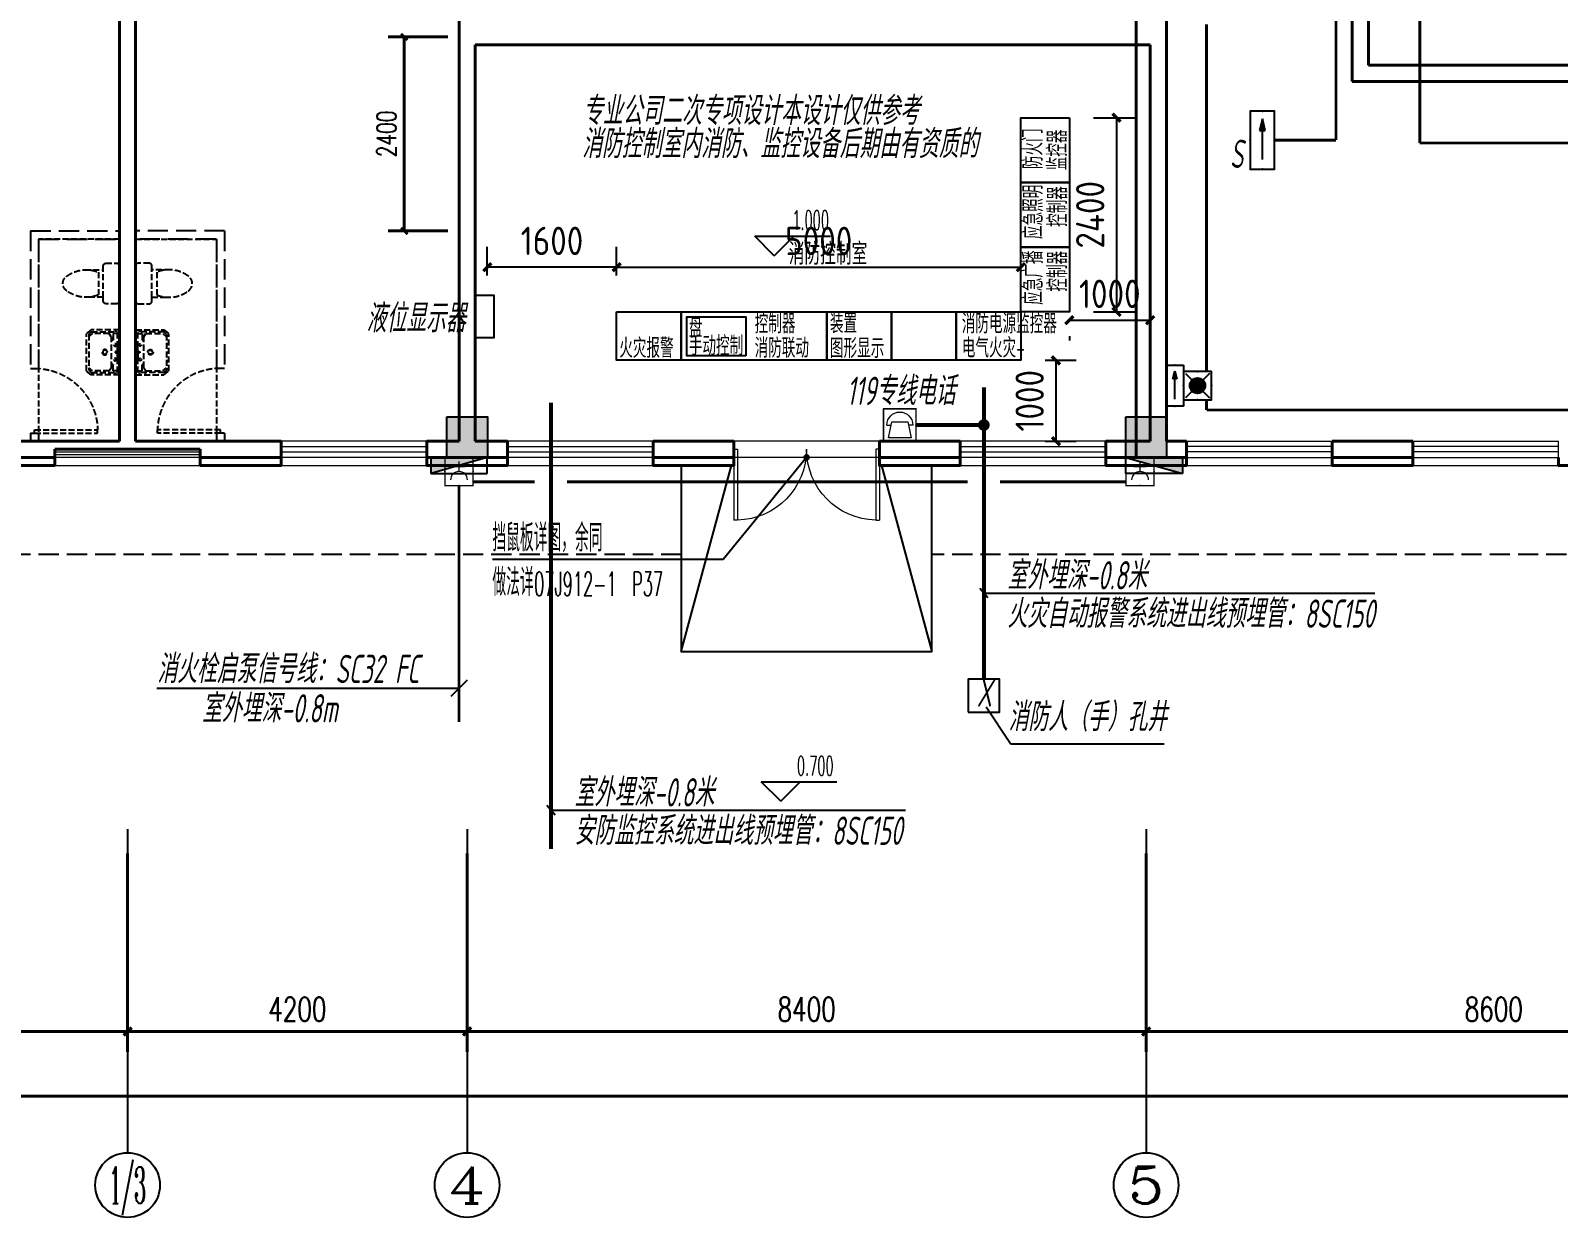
# Model space of a CAD drawing. Extents: x 491024 to 1725648, y 860327 to 1705161.
# Drawn here: x 771131 to 790031, y 1128056 to 1142734 of the extents above; entities that cross this region are included whole.
import ezdxf
from ezdxf.enums import TextEntityAlignment as Align

# ---------------------------------------------------------------- set-up
doc = ezdxf.new("R2010")
doc.units = 0
doc.header["$LTSCALE"] = 1000
doc.header["$MEASUREMENT"] = 0
for name, pattern in [('__DASH', [0.35, 0.25, -0.1]), ('CENTER2', [1.125, 0.75, -0.125, 0.125, -0.125]), ('DASH', [0.35, 0.25, -0.1])]:
    doc.linetypes.add(name, pattern=pattern)
doc.layers.get('Defpoints').update_dxf_attribs({"color": 8})
for name, color, linetype in [('!!DIM-动力', 7, 'Continuous'), ('!!电气', 1, 'Continuous'), ('!电气修改', 6, 'Continuous'), ('A-EQPM-MECH', 8, 'Continuous'), ('AXIS', 8, 'Continuous'), ('AXIS_TEXT', 8, 'Continuous'), ('C-AXIS(轴号)', 8, 'Continuous'), ('C-AXIS-T(字)', 8, 'Continuous'), ('DIM-照明', 3, 'Continuous'), ('DIM_ELEV', 8, 'Continuous'), ('DIM_LEAD', 8, 'Continuous'), ('EQUIP-照明', 3, 'Continuous'), ('EQUIP-箱柜', 3, 'Continuous'), ('EQUIP_消火栓', 7, 'Continuous'), ('PUB_TEXT', 8, 'Continuous'), ('S-COLU-HATCH', 8, 'Continuous'), ('S-COLU-LINE1', 8, 'Continuous'), ('WIRE-安防', 4, 'DASH'), ('WIRE-应急', 1, 'DASH'), ('WIRE-消防', 4, 'Continuous'), ('WIRE-消防电话', 4, 'CENTER2'), ('WIRE-照明', 2, 'Continuous'), ('卫生间', 8, 'Continuous')]:
    doc.layers.add(name, color=color, linetype=linetype)
for name, color, linetype, lineweight in [('EQUIP-消防', 3, 'Continuous', 18), ('WALL', 8, 'Continuous', 40), ('WINDOW', 8, 'Continuous', 15), ('ZC', 6, 'Continuous', 40), ('平面-看线', 8, 'Continuous', 15)]:
    doc.layers.add(name, color=color, linetype=linetype, lineweight=lineweight)
doc.layers.add('审核', color=1, linetype='Continuous', plot=False)
doc.styles.add('_TCH_AXIS', font='COMPLEX', dxfattribs={"bigfont": 'GBCBIG'})
doc.styles.add('_TCH_DIM', font='SIMPLEX.shx', dxfattribs={"width": 0.7, "bigfont": 'GBCBIG.shx'})
doc.styles.add('_TCH_DIM_T3', font='SIMPLEX', dxfattribs={"width": 0.705882, "bigfont": 'GBCBIG'})
doc.styles.add('_TEL_DIM', font='SIMPLEX', dxfattribs={"width": 0.8, "height": 3.5, "bigfont": 'HZTXT'})
doc.styles.add('COMPLEX', font='COMPLEX')
doc.styles.add('HZTXT', font='gbeitc.shx', dxfattribs={"width": 0.8, "height": 400, "bigfont": 'hztxt.shx'})
doc.styles.get("Standard").update_dxf_attribs({"font": 'gbenor.shx', "bigfont": 'gbcbig.shx'})
doc.styles.add('TSSD_Dimension', font='tssdeng.shx', dxfattribs={"width": 0.7, "bigfont": 'Hztxt.shx'})
doc.dimstyles.new('_TCH_ARCH&&100', dxfattribs={"dimtxt": 297.5, "dimasz": 100, "dimexe": 250, "dimexo": 300, "dimgap": 126.25, "dimtad": 1, "dimdec": 0, "dimzin": 0, "dimdsep": 46, "dimtxsty": '_TCH_DIM_T3', "dimblk": 'ARCHTICK', "dimcen": 0.09, "dimclrt": 7, "dimazin": 2, "dimtfac": 1, "dimtdec": 0, "dimtix": 1, "dimtmove": 2, "dimatfit": 3, "dimfxl": 1, "dimtolj": 1, "dimtzin": 0, "dimarcsym": 0})
doc.dimstyles.new('_TCH_ARCH&&80', dxfattribs={"dimtxt": 238, "dimasz": 80, "dimexe": 200, "dimexo": 240, "dimgap": 101, "dimtad": 1, "dimdec": 0, "dimzin": 0, "dimdsep": 46, "dimtxsty": '_TCH_DIM_T3', "dimblk": 'ARCHTICK', "dimcen": 0.09, "dimclrt": 4, "dimazin": 2, "dimtfac": 1, "dimtdec": 0, "dimtix": 1, "dimtmove": 2, "dimatfit": 3, "dimfxl": 1, "dimtolj": 1, "dimtzin": 0, "dimarcsym": 0})
doc.dimstyles.get("Standard").update_dxf_attribs({"dimscale": 100, "dimtxt": 3.5, "dimasz": 1, "dimexe": 2.5, "dimexo": 3, "dimgap": 1.5, "dimtad": 1, "dimdec": 0, "dimzin": 0, "dimdsep": 46, "dimtxsty": 'Standard', "dimblk": 'ARCHTICK', "dimcen": 0.09, "dimadec": 0, "dimazin": 0, "dimtfac": 1, "dimtdec": 0, "dimtix": 1, "dimtmove": 2, "dimatfit": 3, "dimfxl": 1, "dimtolj": 1, "dimtzin": 0, "dimarcsym": 0})

# ---------------------------------------------------------------- blocks, each defined once
blk = doc.blocks.new('1241241')
at = {"layer": '审核', "color": 251, "linetype": '__DASH'}
for p, q in [((1100, 2600), (0, 2600)), ((0, 2500), (0, 2600)), ((1000, 2500), (0, 2500)), ((1000, 2500), (1000, 900)), ((1100, 2600), (1100, 900)), ((1100, 900), (1000, 900)), ((1000, 100), (1000, 100)), ((1100, 100), (1000, 100)), ((1100, 100), (1000, 100)), ((1000, 100), (1000, 0)), ((1100, 100), (1000, 100)), ((1100, 0), (1000, 0)), ((1100, 100), (1100, 100)), ((1100, 100), (1100, 0))]:
    blk.add_line(p, q, dxfattribs=at)
at = {"layer": '审核', "color": 251, "linetype": '__DASH', "ltscale": 0.3}
for p, q in [((0, 2170), (0, 1730)), ((170, 2200), (30, 2200)), ((200, 2119), (200, 2170)), ((200, 1780), (200, 2119)), ((430, 2119), (200, 2119)), ((260, 2089), (260, 1810)), ((200, 1730), (200, 1780)), ((200, 1780), (430, 1780)), ((30, 1700), (170, 1700)), ((0, 1379), (350, 1379)), ((0, 819), (0, 1379)), ((349, 1351), (26, 1351)), ((26, 848), (26, 1351)), ((26, 1331), (79, 1331)), ((51, 1379), (51, 1352)), ((79, 1331), (79, 1253)), ((101, 1291), (127, 1331)), ((123, 1380), (123, 1352)), ((127, 1331), (335, 1331)), ((335, 1331), (381, 1290)), ((381, 1321), (349, 1351)), ((350, 1379), (410, 1329)), ((410, 869), (410, 1329)), ((26, 1010), (26, 1190)), ((84, 1248), (100, 1248)), ((100, 909), (100, 1289)), ((381, 1321), (381, 878)), ((26, 1100), (26, 1010)), ((79, 868), (79, 945)), ((84, 950), (100, 950)), ((0, 819), (350, 819)), ((26, 868), (79, 868)), ((349, 848), (26, 848)), ((51, 822), (51, 848)), ((100, 909), (127, 868)), ((123, 820), (123, 848)), ((127, 868), (335, 868)), ((335, 868), (381, 909)), ((381, 878), (349, 848)), ((350, 819), (410, 869)), ((1100, 900), (1000, 900)), ((270, 100), (270, 140)), ((1050, 140), (270, 140)), ((1050, 100), (270, 100)), ((1100, 100), (1000, 100)), ((1050, 100), (1050, 140))]:
    blk.add_line(p, q, dxfattribs=at)
blk.add_lwpolyline([(1000, 0), (0, 0), (0, 2500), (1000, 2500)], close=True, dxfattribs=at)
for centre, radius in [((54, 1190), 15), ((44, 1100), 8), ((56, 1010), 15), ((182, 1100), 33.1), ((182, 1100), 24.9)]:
    blk.add_circle(centre, radius, dxfattribs=at)
for centre, radius, start, end in [((30, 2170), 30, 90, 180), ((170, 2170), 30, 0, 90), ((413, 1722), 398, 53.3619, 112.5495), ((590, 1950), 110, 303.4509, 56.5491), ((30, 1730), 30, 180, 270), ((170, 1730), 30, 270, 0), ((413, 2177), 398, 247.4505, 306.6381), ((84, 1253), 5, 180, 270), ((105, 1289), 5, 147.2444, 180), ((84, 945), 5, 90, 180), ((1050, 120), 780, 90, 178.5307)]:
    blk.add_arc(centre, radius, start, end, dxfattribs=at)
blk = doc.blocks.new('rewerwer')
at = {"layer": 'S-COLU-HATCH'}
h = blk.add_hatch(color=256, dxfattribs=at)
h.dxf.hatch_style = 1
h.paths.add_polyline_path([(1309938, 1137956), (1310438, 1137956), (1310438, 1137456), (1309938, 1137456)])
h = blk.add_hatch(color=256, dxfattribs=at)
h.dxf.hatch_style = 1
h.paths.add_polyline_path([(1318338, 1137956), (1318838, 1137956), (1318838, 1137456), (1318338, 1137456)])
at = {"layer": 'S-COLU-LINE1'}
for points in [[(1309938, 1137956), (1310438, 1137956), (1310438, 1137456), (1309938, 1137456)], [(1318338, 1137956), (1318838, 1137956), (1318838, 1137456), (1318338, 1137456)]]:
    blk.add_lwpolyline(points, close=True, dxfattribs=at)
blk = doc.blocks.new('_ArchTick')
at = {"color": 0, "linetype": 'ByBlock', "const_width": 0.4}
blk.add_lwpolyline([(-0.5, -0.5), (0.5, 0.5)], dxfattribs=at)
blk = doc.blocks.new('*D127')
at = {"layer": 'AXIS', "color": 0, "lineweight": -2, "transparency": 16777216}
for p, q in [((1309948, 1142656), (1309211, 1142656)), ((1309411, 1140256), (1309411, 1142656)), ((1309948, 1140256), (1309211, 1140256))]:
    blk.add_line(p, q, dxfattribs=at)
at = {"layer": 'Defpoints', "color": 0, "transparency": 16777216}
for p in [(1309411, 1142656), (1310188, 1142656), (1310188, 1140256)]:
    blk.add_point(p, dxfattribs=at)
at = {"layer": 'AXIS', "color": 0, "lineweight": -2, "transparency": 16777216, "xscale": 80, "yscale": 80, "zscale": 80}
for p, rotation in [((1309411, 1142656), 90), ((1309411, 1140256), 270)]:
    blk.add_blockref('_ArchTick', p, dxfattribs=dict(at, rotation=rotation))
at = {"layer": 'AXIS', "color": 4, "transparency": 16777216, "insert": (1309191, 1141456), "char_height": 238, "attachment_point": 5, "rotation": 90, "style": '_TCH_DIM_T3'}
blk.add_mtext('\\A1;2400', dxfattribs=at)
blk = doc.blocks.new('*D46')
at = {"layer": 'AXIS', "color": 0, "lineweight": -2, "transparency": 16777216}
for p, q in [((1293188, 1132556), (1293188, 1129306)), ((1365188, 1132556), (1365188, 1129306)), ((1293188, 1129556), (1365188, 1129556))]:
    blk.add_line(p, q, dxfattribs=at)
at = {"layer": 'Defpoints', "color": 0, "transparency": 16777216}
for p in [(1293188, 1132856), (1365188, 1132856), (1365188, 1129556)]:
    blk.add_point(p, dxfattribs=at)
at = {"layer": 'AXIS', "color": 0, "lineweight": -2, "transparency": 16777216, "xscale": 100, "yscale": 100, "zscale": 100, "rotation": 180}
blk.add_blockref('_ArchTick', (1293188, 1129556), dxfattribs=at)
at = {"layer": 'AXIS', "color": 0, "lineweight": -2, "transparency": 16777216, "xscale": 100, "yscale": 100, "zscale": 100}
blk.add_blockref('_ArchTick', (1365188, 1129556), dxfattribs=at)
at = {"layer": 'AXIS', "color": 7, "transparency": 16777216, "insert": (1329188, 1129831), "char_height": 297.5, "attachment_point": 5, "style": '_TCH_DIM_T3'}
blk.add_mtext('\\A1;72000', dxfattribs=at)
blk = doc.blocks.new('*D41')
at = {"layer": 'AXIS', "color": 0, "lineweight": -2, "transparency": 16777216}
for p, q in [((1301788, 1132556), (1301788, 1130106)), ((1305988, 1132556), (1305988, 1130106)), ((1301788, 1130356), (1305988, 1130356))]:
    blk.add_line(p, q, dxfattribs=at)
at = {"layer": 'Defpoints', "color": 0, "transparency": 16777216}
for p in [(1301788, 1132856), (1305988, 1132856), (1305988, 1130356)]:
    blk.add_point(p, dxfattribs=at)
at = {"layer": 'AXIS', "color": 0, "lineweight": -2, "transparency": 16777216, "xscale": 100, "yscale": 100, "zscale": 100, "rotation": 180}
blk.add_blockref('_ArchTick', (1301788, 1130356), dxfattribs=at)
at = {"layer": 'AXIS', "color": 0, "lineweight": -2, "transparency": 16777216, "xscale": 100, "yscale": 100, "zscale": 100}
blk.add_blockref('_ArchTick', (1305988, 1130356), dxfattribs=at)
at = {"layer": 'AXIS', "color": 7, "transparency": 16777216, "insert": (1303888, 1130631), "char_height": 297.5, "attachment_point": 5, "style": '_TCH_DIM_T3'}
blk.add_mtext('\\A1;4200', dxfattribs=at)
blk = doc.blocks.new('*D40')
at = {"layer": 'AXIS', "color": 0, "lineweight": -2, "transparency": 16777216}
for p, q in [((1305988, 1132556), (1305988, 1130106)), ((1310188, 1132556), (1310188, 1130106)), ((1305988, 1130356), (1310188, 1130356))]:
    blk.add_line(p, q, dxfattribs=at)
at = {"layer": 'Defpoints', "color": 0, "transparency": 16777216}
for p in [(1305988, 1132856), (1310188, 1132856), (1310188, 1130356)]:
    blk.add_point(p, dxfattribs=at)
at = {"layer": 'AXIS', "color": 0, "lineweight": -2, "transparency": 16777216, "xscale": 100, "yscale": 100, "zscale": 100, "rotation": 180}
blk.add_blockref('_ArchTick', (1305988, 1130356), dxfattribs=at)
at = {"layer": 'AXIS', "color": 0, "lineweight": -2, "transparency": 16777216, "xscale": 100, "yscale": 100, "zscale": 100}
blk.add_blockref('_ArchTick', (1310188, 1130356), dxfattribs=at)
at = {"layer": 'AXIS', "color": 7, "transparency": 16777216, "insert": (1308088, 1130631), "char_height": 297.5, "attachment_point": 5, "style": '_TCH_DIM_T3'}
blk.add_mtext('\\A1;4200', dxfattribs=at)
blk = doc.blocks.new('*D39')
at = {"layer": 'AXIS', "color": 0, "lineweight": -2, "transparency": 16777216}
for p, q in [((1310188, 1132556), (1310188, 1130106)), ((1318588, 1132556), (1318588, 1130106)), ((1310188, 1130356), (1318588, 1130356))]:
    blk.add_line(p, q, dxfattribs=at)
at = {"layer": 'Defpoints', "color": 0, "transparency": 16777216}
for p in [(1310188, 1132856), (1318588, 1132856), (1318588, 1130356)]:
    blk.add_point(p, dxfattribs=at)
at = {"layer": 'AXIS', "color": 0, "lineweight": -2, "transparency": 16777216, "xscale": 100, "yscale": 100, "zscale": 100, "rotation": 180}
blk.add_blockref('_ArchTick', (1310188, 1130356), dxfattribs=at)
at = {"layer": 'AXIS', "color": 0, "lineweight": -2, "transparency": 16777216, "xscale": 100, "yscale": 100, "zscale": 100}
blk.add_blockref('_ArchTick', (1318588, 1130356), dxfattribs=at)
at = {"layer": 'AXIS', "color": 7, "transparency": 16777216, "insert": (1314388, 1130631), "char_height": 297.5, "attachment_point": 5, "style": '_TCH_DIM_T3'}
blk.add_mtext('\\A1;8400', dxfattribs=at)
blk = doc.blocks.new('*D38')
at = {"layer": 'AXIS', "color": 0, "lineweight": -2, "transparency": 16777216}
for p, q in [((1318588, 1132556), (1318588, 1130106)), ((1327188, 1132556), (1327188, 1130106)), ((1318588, 1130356), (1327188, 1130356))]:
    blk.add_line(p, q, dxfattribs=at)
at = {"layer": 'Defpoints', "color": 0, "transparency": 16777216}
for p in [(1318588, 1132856), (1327188, 1132856), (1327188, 1130356)]:
    blk.add_point(p, dxfattribs=at)
at = {"layer": 'AXIS', "color": 0, "lineweight": -2, "transparency": 16777216, "xscale": 100, "yscale": 100, "zscale": 100, "rotation": 180}
blk.add_blockref('_ArchTick', (1318588, 1130356), dxfattribs=at)
at = {"layer": 'AXIS', "color": 0, "lineweight": -2, "transparency": 16777216, "xscale": 100, "yscale": 100, "zscale": 100}
blk.add_blockref('_ArchTick', (1327188, 1130356), dxfattribs=at)
at = {"layer": 'AXIS', "color": 7, "transparency": 16777216, "insert": (1322888, 1130631), "char_height": 297.5, "attachment_point": 5, "style": '_TCH_DIM_T3'}
blk.add_mtext('\\A1;8600', dxfattribs=at)
blk = doc.blocks.new('$WINLIB2D$00000001')
at = {"color": 0}
for points in [[(-0.5, 0.5), (-0.5, -0.5)], [(-0.5, 0.5), (0.5, 0.5)], [(0.5, -0.5), (0.5, 0.5)], [(0.5, 0.167), (-0.5, 0.167)], [(0.5, -0.167), (-0.5, -0.167)], [(-0.5, -0.5), (0.5, -0.5)]]:
    blk.add_lwpolyline(points, dxfattribs=at)
blk = doc.blocks.new('$DorLib2D$00000002')
for p, q in [((-0.5, 0), (-0.5, 0.4875)), ((-0.475, 0.4875), (-0.5, 0.4875)), ((-0.475, 0), (-0.475, 0.4875)), ((0.475, 0), (0.475, 0.4875)), ((0.475, 0.4875), (0.5, 0.4875)), ((0.5, 0), (0.5, 0.4875)), ((-0.5, 0), (-0.475, 0)), ((0.5, 0), (0.475, 0))]:
    blk.add_line(p, q)
at = {"lineweight": 13}
for centre, start, end in [((-0.4875, 0), 0, 88.53072), ((0.4875, 0), 91.46928, 180)]:
    blk.add_arc(centre, 0.4875, start, end, dxfattribs=at)
blk = doc.blocks.new('_AXISO')
blk.add_circle((0, 0), 0.5)
at = {"layer": 'AXIS_TEXT', "style": 'COMPLEX', "width": 1.041667}
blk.add_attdef('A', text='', height=0.56, dxfattribs=at).set_placement((-0.25, -0.28), (0.25, -0.28), align=Align.FIT)
blk = doc.blocks.new('$equip$00002540')
blk.add_hatch(color=256).paths.add_polyline_path([(0.24, 0.372), (0.24, 0.228), (0.528, 0.3)])
for p, q in [((-0.72, 0.6), (-0.72, 0)), ((0.72, 0.6), (-0.72, 0.6)), ((0.72, 0), (0.72, 0.6)), ((-0.72, 0), (0.72, 0)), ((0.24, 0.372), (0.24, 0.228)), ((0.528, 0.3), (0.24, 0.372)), ((0.24, 0.228), (0.528, 0.3))]:
    blk.add_line(p, q)
at = {"color": 7}
blk.add_line((-0.48, 0.3), (0.48, 0.3), dxfattribs=at)
at = {"const_width": 0.04}
blk.add_lwpolyline([(-0.72, 0.6), (-0.72, 0), (0.72, 0), (0.72, 0.6), (-0.72, 0.6), (-0.72, 0)], dxfattribs=at)
for p in [(0, 0.6), (-0.72, 0.3), (0, 0), (0.72, 0.3)]:
    blk.add_point(p)
at = {"color": 7, "style": '_TEL_DIM', "flags": 1}
blk.add_attdef('A', text='', height=0.00002, dxfattribs=at).set_placement((0, 0), align=Align.MIDDLE_CENTER)
blk = doc.blocks.new('$equip$00002604')
blk.add_hatch(color=256).paths.add_polyline_path([(0.275, 0.5, 1), (-0.274, 0.5, 1)])
for p, q in [((-0.429, 0.929), (-0.194, 0.694)), ((0.194, 0.694), (0.429, 0.929)), ((-0.429, 0.071), (-0.194, 0.306)), ((0.194, 0.306), (0.429, 0.071))]:
    blk.add_line(p, q)
at = {"const_width": 0.04}
blk.add_lwpolyline([(-0.5, 1), (-0.5, 0), (0.5, 0), (0.5, 1), (-0.5, 1), (-0.5, 0)], dxfattribs=at)
blk.add_lwpolyline([(-0.5, 1), (-0.5, 0), (0.5, 0), (0.5, 1)], close=True)
blk.add_circle((0, 0.5), 0.275)
for p in [(0, 1), (-0.5, 0.5), (0, 0), (0.5, 0.5)]:
    blk.add_point(p)
at = {"color": 7, "style": '_TEL_DIM', "flags": 1}
blk.add_attdef('A', text='', height=0.000025, dxfattribs=at).set_placement((0, 0), align=Align.MIDDLE_CENTER)
blk = doc.blocks.new('$equip$00002658')
for p, q in [((0.5, 1), (-0.5, 1)), ((-0.5, 1), (-0.5, 0)), ((0.5, 0), (0.5, 1)), ((-0.4, 0.5), (-0.27, 0.5)), ((-0.25, 0.6), (-0.35, 0.1)), ((0.25, 0.6), (-0.25, 0.6)), ((0.35, 0.1), (0.25, 0.6)), ((0.4, 0.5), (0.27, 0.5)), ((-0.5, 0), (0.5, 0)), ((-0.35, 0.1), (0.35, 0.1))]:
    blk.add_line(p, q)
at = {"const_width": 0.05}
blk.add_lwpolyline([(-0.5, 1), (0.5, 1), (0.5, 0), (-0.5, 0), (-0.5, 1), (0.5, 1)], dxfattribs=at)
blk.add_arc((0, 0.5), 0.4, 0, 180)
for p in [(0, 1), (-0.5, 0.5), (0.5, 0.5), (0, 0)]:
    blk.add_point(p)
at = {"color": 7, "flags": 1}
for tag, height, p in [('B', 0.4, (0.762, 0.292)), ('A', 0.00002, (0, 0))]:
    blk.add_attdef(tag, text='', height=height, dxfattribs=at).set_placement(p, align=Align.MIDDLE_CENTER)
blk = doc.blocks.new('*D260')
at = {"layer": '!!电气', "color": 0, "lineweight": -2, "transparency": 16777216}
for p, q in [((783981, 1139153), (784981, 1139153)), ((783981, 1138956), (783981, 1138903)), ((784981, 1138956), (784981, 1138903))]:
    blk.add_line(p, q, dxfattribs=at)
at = {"layer": 'Defpoints', "color": 0, "transparency": 16777216}
for p in [(783981, 1139256), (784981, 1139256), (784981, 1139153)]:
    blk.add_point(p, dxfattribs=at)
at = {"layer": '!!电气', "color": 0, "lineweight": -2, "transparency": 16777216, "xscale": 100, "yscale": 100, "zscale": 100, "rotation": 180}
blk.add_blockref('_ArchTick', (783981, 1139153), dxfattribs=at)
at = {"layer": '!!电气', "color": 0, "lineweight": -2, "transparency": 16777216, "xscale": 100, "yscale": 100, "zscale": 100}
blk.add_blockref('_ArchTick', (784981, 1139153), dxfattribs=at)
at = {"layer": '!!电气', "color": 0, "transparency": 16777216, "insert": (784481, 1139478), "char_height": 350, "attachment_point": 5}
blk.add_mtext('\\A1;1000', dxfattribs=at)
blk = doc.blocks.new('*D261')
at = {"layer": '!!电气', "color": 0, "lineweight": -2, "transparency": 16777216}
for p, q in [((783681, 1138656), (784065, 1138656)), ((783815, 1138656), (783815, 1137656)), ((783681, 1137656), (784065, 1137656))]:
    blk.add_line(p, q, dxfattribs=at)
at = {"layer": 'Defpoints', "color": 0, "transparency": 16777216}
for p in [(783381, 1138656), (783381, 1137656), (783815, 1137656)]:
    blk.add_point(p, dxfattribs=at)
at = {"layer": '!!电气', "color": 0, "lineweight": -2, "transparency": 16777216, "xscale": 100, "yscale": 100, "zscale": 100}
for p, rotation in [((783815, 1138656), 90), ((783815, 1137656), 270)]:
    blk.add_blockref('_ArchTick', p, dxfattribs=dict(at, rotation=rotation))
at = {"layer": '!!电气', "color": 0, "transparency": 16777216, "insert": (783490, 1138156), "char_height": 350, "attachment_point": 5, "rotation": 90}
blk.add_mtext('\\A1;1000', dxfattribs=at)
blk = doc.blocks.new('*D262')
at = {"layer": '!!电气', "color": 0, "lineweight": -2, "transparency": 16777216}
for p, q in [((784281, 1141656), (784814, 1141656)), ((784564, 1141656), (784564, 1139256)), ((784281, 1139256), (784814, 1139256))]:
    blk.add_line(p, q, dxfattribs=at)
at = {"layer": 'Defpoints', "color": 0, "transparency": 16777216}
for p in [(783981, 1141656), (783981, 1139256), (784564, 1139256)]:
    blk.add_point(p, dxfattribs=at)
at = {"layer": '!!电气', "color": 0, "lineweight": -2, "transparency": 16777216, "xscale": 100, "yscale": 100, "zscale": 100}
for p, rotation in [((784564, 1141656), 90), ((784564, 1139256), 270)]:
    blk.add_blockref('_ArchTick', p, dxfattribs=dict(at, rotation=rotation))
at = {"layer": '!!电气', "color": 0, "transparency": 16777216, "insert": (784239, 1140456), "char_height": 350, "attachment_point": 5, "rotation": 90}
blk.add_mtext('\\A1;2400', dxfattribs=at)
blk = doc.blocks.new('*D263')
at = {"layer": '!!电气', "color": 0, "lineweight": -2, "transparency": 16777216}
for p, q in [((776781, 1139704), (776781, 1140058)), ((778381, 1139704), (778381, 1140058)), ((778381, 1139808), (776781, 1139808))]:
    blk.add_line(p, q, dxfattribs=at)
at = {"layer": 'Defpoints', "color": 0, "transparency": 16777216}
for p in [(776781, 1139808), (776781, 1139404), (778381, 1139404)]:
    blk.add_point(p, dxfattribs=at)
at = {"layer": '!!电气', "color": 0, "lineweight": -2, "transparency": 16777216, "xscale": 100, "yscale": 100, "zscale": 100, "rotation": 180}
blk.add_blockref('_ArchTick', (776781, 1139808), dxfattribs=at)
at = {"layer": '!!电气', "color": 0, "lineweight": -2, "transparency": 16777216, "xscale": 100, "yscale": 100, "zscale": 100}
blk.add_blockref('_ArchTick', (778381, 1139808), dxfattribs=at)
at = {"layer": '!!电气', "color": 0, "transparency": 16777216, "insert": (777581, 1140133), "char_height": 350, "attachment_point": 5}
blk.add_mtext('\\A1;1600', dxfattribs=at)
blk = doc.blocks.new('*D264')
at = {"layer": '!!电气', "color": 0, "lineweight": -2, "transparency": 16777216}
for p, q in [((778381, 1139704), (778381, 1140058)), ((783381, 1139704), (783381, 1140058)), ((778381, 1139808), (783381, 1139808))]:
    blk.add_line(p, q, dxfattribs=at)
at = {"layer": 'Defpoints', "color": 0, "transparency": 16777216}
for p in [(783381, 1139808), (778381, 1139404), (783381, 1139404)]:
    blk.add_point(p, dxfattribs=at)
at = {"layer": '!!电气', "color": 0, "lineweight": -2, "transparency": 16777216, "xscale": 100, "yscale": 100, "zscale": 100, "rotation": 180}
blk.add_blockref('_ArchTick', (778381, 1139808), dxfattribs=at)
at = {"layer": '!!电气', "color": 0, "lineweight": -2, "transparency": 16777216, "xscale": 100, "yscale": 100, "zscale": 100}
blk.add_blockref('_ArchTick', (783381, 1139808), dxfattribs=at)
at = {"layer": '!!电气', "color": 0, "transparency": 16777216, "insert": (780881, 1140133), "char_height": 350, "attachment_point": 5}
blk.add_mtext('\\A1;5000', dxfattribs=at)
blk = doc.blocks.new('$TwtSys$00000434')
at = {"color": 252}
for p, q in [((-0.5, 0.5), (-0.5, -0.5)), ((-0.5, -0.5), (0.5, 0.5)), ((0.5, 0.5), (-0.5, 0.5)), ((0.5, -0.5), (0.5, 0.5)), ((-0.5, -0.5), (0.5, -0.5))]:
    blk.add_line(p, q, dxfattribs=at)
blk.add_solid([(0.5, -0.5), (0.5, 0.5), (-0.5, -0.5)], dxfattribs=at)
blk = doc.blocks.new('A$C29E027FA')
at = {"layer": 'EQUIP_消火栓', "xscale": -700, "yscale": -200, "zscale": 700}
blk.add_blockref('$TwtSys$00000434', (350, 100), dxfattribs=at)
at = {"layer": 'EQUIP_消火栓', "xscale": -700, "yscale": 200, "zscale": 700, "rotation": 180}
blk.add_blockref('$TwtSys$00000434', (8950, 100), dxfattribs=at)
blk = doc.blocks.new('$equip$00002656')
for p, q in [((-0.5, 1), (-0.5, 0)), ((0.5, 1), (-0.5, 1)), ((0.5, 0), (0.5, 1)), ((-0.5, 0), (0.5, 0)), ((-0.219, 0.331), (0.222, 0.331)), ((0, 0.5), (0, 0.15))]:
    blk.add_line(p, q)
at = {"const_width": 0.04}
blk.add_lwpolyline([(-0.5, 1), (0.5, 1), (0.5, 0), (-0.5, 0), (-0.5, 1), (0.5, 1)], dxfattribs=at)
blk.add_arc((0, 0.8), 0.3, 180, 0)
for p in [(0, 1), (-0.5, 0.5), (0, 0), (0.5, 0.5)]:
    blk.add_point(p)
at = {"color": 7, "flags": 1}
for tag, height, p in [('A', 0.00002, (0, 0)), ('B', 0.4, (0.762, 0.292))]:
    blk.add_attdef(tag, text='', height=height, dxfattribs=at).set_placement(p, align=Align.MIDDLE_CENTER)
blk = doc.blocks.new('SDFSDFGSDFGSDFHG')
at = {"layer": 'A-EQPM-MECH', "color": 8}
for points in [[(1315287.3, 1137456.1), (1315287.7, 1137454.6)], [(1312837.3, 1137356.1), (1312837.3, 1135056.1), (1315937.3, 1135056.1), (1315937.3, 1137356.1)], [(1312837.3, 1135056.1), (1313460.2, 1137356.1)], [(1315314.4, 1137356.1), (1315937.3, 1135056.1)]]:
    blk.add_lwpolyline(points, dxfattribs=at)
at = {"layer": 'C-AXIS(轴号)', "color": 8}
for p, q in [((1305987.7, 1132856.1), (1305987.7, 1128856.1)), ((1310187.7, 1132856.1), (1310187.7, 1128856.1)), ((1318587.7, 1132856.1), (1318587.7, 1128856.1))]:
    blk.add_line(p, q, dxfattribs=at)
at = {"layer": 'DIM_ELEV', "color": 8}
for p, q in [((1313987.4, 1139949.8), (1313747.4, 1140189.8)), ((1313747.4, 1140189.8), (1314682.7, 1140189.8)), ((1313987.4, 1139949.8), (1314227.4, 1140189.8)), ((1314066.9, 1133203.3), (1313826.9, 1133443.3)), ((1313826.9, 1133443.3), (1314762.2, 1133443.3)), ((1314066.9, 1133203.3), (1314306.9, 1133443.3))]:
    blk.add_line(p, q, dxfattribs=at)
at = {"layer": 'DIM_LEAD', "color": 8}
for p, q in [((1314387.3, 1137456.1), (1313356.4, 1136191.8)), ((1313356.4, 1136191.8), (1310500.9, 1136191.8))]:
    blk.add_line(p, q, dxfattribs=at)
at = {"layer": 'DIM_LEAD', "color": 8, "const_width": 40}
blk.add_lwpolyline([(1314399.9, 1137471.6, 1), (1314374.6, 1137440.6, 1)], format="xyb", close=True, dxfattribs=at)
at = {"layer": 'WALL', "color": 8}
for p, q in [((1305887.7, 1137656.1), (1305887.7, 1153256.1)), ((1306087.7, 1137656.1), (1306087.7, 1153256.1)), ((1310087.7, 1142656.1), (1310087.7, 1153256.1)), ((1318837.7, 1142656.1), (1318837.7, 1143806.1)), ((1321137.7, 1143806.1), (1321137.7, 1142106.1)), ((1321337.7, 1143806.1), (1321337.7, 1142306.1)), ((1310087.7, 1137656.1), (1310087.7, 1142656.1)), ((1310287.7, 1137656.1), (1310287.7, 1142556.1)), ((1310287.7, 1142556.1), (1313987.7, 1142556.1)), ((1313987.7, 1142556.1), (1318637.7, 1142556.1)), ((1318637.7, 1137656.1), (1318637.7, 1142556.1)), ((1318837.7, 1137656.1), (1318837.7, 1142656.1)), ((1321337.7, 1142306.1), (1324637.7, 1142306.1)), ((1321137.7, 1142106.1), (1324837.7, 1142106.1)), ((1305087.7, 1137656.1), (1304087.7, 1137656.1)), ((1305087.7, 1137656.1), (1305887.7, 1137656.1)), ((1306087.7, 1137656.1), (1306887.7, 1137656.1)), ((1307887.7, 1137656.1), (1306887.7, 1137656.1)), ((1307887.7, 1137456.1), (1307887.7, 1137656.1)), ((1310087.7, 1137656.1), (1309687.7, 1137656.1)), ((1309687.7, 1137656.1), (1309687.7, 1137456.1)), ((1310687.7, 1137656.1), (1310287.7, 1137656.1)), ((1310687.7, 1137456.1), (1310687.7, 1137656.1)), ((1313487.3, 1137656.1), (1312487.7, 1137656.1)), ((1312487.7, 1137656.1), (1312487.7, 1137456.1)), ((1313487.3, 1137456.1), (1313487.3, 1137656.1)), ((1316287.7, 1137656.1), (1315287.3, 1137656.1)), ((1315287.3, 1137656.1), (1315287.3, 1137456.1)), ((1316287.7, 1137456.1), (1316287.7, 1137656.1)), ((1318637.7, 1137656.1), (1318087.7, 1137656.1)), ((1318087.7, 1137656.1), (1318087.7, 1137456.1)), ((1319087.7, 1137656.1), (1318837.7, 1137656.1)), ((1319087.7, 1137456.1), (1319087.7, 1137656.1)), ((1321887.7, 1137656.1), (1320887.7, 1137656.1)), ((1320887.7, 1137656.1), (1320887.7, 1137456.1)), ((1321887.7, 1137456.1), (1321887.7, 1137656.1)), ((1304087.7, 1137456.1), (1305087.7, 1137456.1)), ((1305087.7, 1137456.1), (1305087.7, 1137556.1)), ((1305087.7, 1137556.1), (1305987.7, 1137556.1)), ((1305087.7, 1137456.1), (1305087.7, 1137556.1)), ((1305987.7, 1137556.1), (1306887.7, 1137556.1)), ((1306887.7, 1137556.1), (1306887.7, 1137456.1)), ((1306887.7, 1137456.1), (1306887.7, 1137556.1)), ((1306887.7, 1137456.1), (1307887.7, 1137456.1)), ((1309687.7, 1137456.1), (1310187.7, 1137456.1)), ((1310187.7, 1137456.1), (1310687.7, 1137456.1)), ((1312487.7, 1137456.1), (1313487.3, 1137456.1)), ((1315287.3, 1137456.1), (1316287.7, 1137456.1)), ((1318087.7, 1137456.1), (1318737.7, 1137456.1)), ((1318737.7, 1137456.1), (1319087.7, 1137456.1)), ((1320887.7, 1137456.1), (1321887.7, 1137456.1))]:
    blk.add_line(p, q, dxfattribs=at)
for points in [[(1305087.7, 1137456.1), (1305087.7, 1137356.1), (1304087.7, 1137356.1), (1304087.7, 1137456.1)], [(1307887.7, 1137456.1), (1307887.7, 1137356.1), (1306887.7, 1137356.1), (1306887.7, 1137456.1)], [(1310687.7, 1137456.1), (1310687.7, 1137356.1), (1309687.7, 1137356.1), (1309687.7, 1137456.1)], [(1313487.3, 1137456.1), (1313487.3, 1137356.1), (1312487.3, 1137356.1), (1312487.3, 1137456.1)], [(1316287.7, 1137456.1), (1316287.7, 1137356.1), (1315287.7, 1137356.1), (1315287.7, 1137456.1)], [(1319087.7, 1137456.1), (1319087.7, 1137356.1), (1318087.7, 1137356.1), (1318087.7, 1137456.1)], [(1321887.7, 1137456.1), (1321887.7, 1137356.1), (1320887.7, 1137356.1), (1320887.7, 1137456.1)], [(1324687.7, 1137456.1), (1324687.7, 1137356.1), (1323687.7, 1137356.1), (1323687.7, 1137456.1)]]:
    blk.add_lwpolyline(points, dxfattribs=at)
at = {"layer": 'WINDOW', "color": 8}
for p, q in [((1315287.3, 1137656.1), (1313487.3, 1137656.1)), ((1315287.3, 1137456.1), (1313487.3, 1137456.1))]:
    blk.add_line(p, q, dxfattribs=at)
at = {"layer": '卫生间', "color": 8, "linetype": 'DASH'}
for points in [[(1312837.3, 1136256.1), (1296537.7, 1136256.1)], [(1365087.7, 1136256.1), (1315937.3, 1136256.1)]]:
    blk.add_lwpolyline(points, dxfattribs=at)
at = {"layer": '平面-看线', "color": 8}
for points in [[(1305087.7, 1137356.1), (1306887.7, 1137356.1)], [(1307887.7, 1137356.1), (1309687.7, 1137356.1)], [(1310687.3, 1137356.1), (1312487.3, 1137356.1)], [(1316287.7, 1137356.1), (1318087.7, 1137356.1)], [(1319087.7, 1137356.1), (1320887.7, 1137356.1)], [(1321887.7, 1137356.1), (1323687.7, 1137356.1)]]:
    blk.add_lwpolyline(points, dxfattribs=at)
at = {"color": 8, "xscale": -1}
blk.add_blockref('1241241', (1305887.7, 1137656.1), dxfattribs=at)
at = {"color": 8}
blk.add_blockref('1241241', (1306087.7, 1137656.1), dxfattribs=at)
at = {"layer": 'C-AXIS(轴号)', "color": 8}
ref = blk.add_blockref('_AXISO', (1305987.7, 1128456.1), dxfattribs=dict(at, xscale=800, yscale=800, zscale=800))
ref.add_attrib('A', '1/3', dxfattribs={"layer": 'C-AXIS-T(字)', "height": 452.55, "style": '_TCH_AXIS', "width": 0.411765}).set_placement((1305761.4, 1128229.9), (1306214, 1128229.9), align=Align.FIT)
ref = blk.add_blockref('_AXISO', (1310187.7, 1128456.1), dxfattribs=dict(at, xscale=800, yscale=800, zscale=800))
ref.add_attrib('A', '4', dxfattribs={"layer": 'C-AXIS-T(字)', "height": 452.5, "style": '_TCH_AXIS', "width": 1.3125}).set_placement((1309961.4, 1128229.9), (1310414, 1128229.9), align=Align.FIT)
ref = blk.add_blockref('_AXISO', (1318587.7, 1128456.1), dxfattribs=dict(at, xscale=800, yscale=800, zscale=800))
ref.add_attrib('A', '5', dxfattribs={"layer": 'C-AXIS-T(字)', "height": 452.5, "style": '_TCH_AXIS', "width": 1.5}).set_placement((1318361.4, 1128229.9), (1318814, 1128229.9), align=Align.FIT)
at = {"layer": 'S-COLU-LINE1', "color": 8}
blk.add_blockref('rewerwer', (0, 0), dxfattribs=at)
at = {"layer": 'WINDOW', "color": 8}
for name, p, xscale, yscale, zscale, rotation in [('$WINLIB2D$00000001', (1308787.7, 1137556.1), 1800, -200, 1800, 180.0000000000081), ('$WINLIB2D$00000001', (1311587.7, 1137556.1), 1800, -200, 1800, 179.9999999999938), ('$WINLIB2D$00000001', (1317187.7, 1137556.1), 1800, -200, 1800, 179.9999999999938), ('$WINLIB2D$00000001', (1319987.7, 1137556.1), -1800, -200, -1800, 179.9999999999931), ('$WINLIB2D$00000001', (1322787.7, 1137556.1), -1800, -200, -1800, 179.9999999999931), ('$WINLIB2D$00000001', (1305987.7, 1137506.1), -1800, 100, -1800, 359.9999999998444), ('$DorLib2D$00000002', (1314387.3, 1137556.1), -1800, 1800, -1800, 179.9999999999938)]:
    blk.add_blockref(name, p, dxfattribs=dict(at, xscale=xscale, yscale=yscale, zscale=zscale, rotation=rotation))
at = {"layer": 'PUB_TEXT', "color": 8, "style": '_TCH_DIM'}
for s, height, width, p in [('1.000', 238, 0.494118, (1314210.7, 1140269.9)), ('挡鼠板详图，余同', 337.59, 0.7, (1310500.9, 1136291.9)), ('做法详', 337.59, 0.7, (1310500.9, 1135741.7)), ('07J912-1', 297.5, 0.494118, (1311017, 1135741.7)), ('P37', 297.5, 0.494118, (1312228, 1135741.7)), ('0.700', 238, 0.494118, (1314267.8, 1133523.4))]:
    blk.add_text(s, height=height, dxfattribs=dict(at, width=width)).set_placement(p)
at = {"layer": 'PUB_TEXT', "color": 8}
blk.add_text('消防控制室', height=270.07, dxfattribs=at).set_placement((1314166.5, 1139838.2))
at = {"layer": 'AXIS', "color": 8}
for p1, p2, distance, dimstyle, picture, middle in [((1310187.7, 1140256.1), (1310187.7, 1142656.1), 776.5, '_TCH_ARCH&&80', '*D127', (1309191.2, 1141456.1)), ((1293187.7, 1132856.1), (1365187.7, 1132856.1), -3300, '_TCH_ARCH&&100', '*D46', (1329187.7, 1129831.1)), ((1301787.7, 1132856.1), (1305987.7, 1132856.1), -2500, '_TCH_ARCH&&100', '*D41', (1303887.7, 1130631.1)), ((1305987.7, 1132856.1), (1310187.7, 1132856.1), -2500, '_TCH_ARCH&&100', '*D40', (1308087.7, 1130631.1)), ((1310187.7, 1132856.1), (1318587.7, 1132856.1), -2500, '_TCH_ARCH&&100', '*D39', (1314387.7, 1130631.1)), ((1318587.7, 1132856.1), (1327187.7, 1132856.1), -2500, '_TCH_ARCH&&100', '*D38', (1322887.7, 1130631.1))]:
    dim = blk.add_aligned_dim(p1=p1, p2=p2, distance=distance, dimstyle=dimstyle, dxfattribs=at)
    dim.commit()
    dim.dimension.update_dxf_attribs({"geometry": picture, "text_midpoint": middle})

msp = doc.modelspace()

# ---------------------------------------------------------------- linework, layer by layer
at = {"layer": '!!DIM-动力', "color": 2}
for p, q in [((782973.8, 1135716.7), (782872.7, 1135835.5)), ((783251.2, 1133911.3), (782953, 1134365.9)), ((783251.2, 1133911.3), (785153.4, 1133911.6)), ((777619.2, 1133032.2), (777518.2, 1133151.1))]:
    msp.add_line(p, q, dxfattribs=at)
at = {"layer": '!!DIM-动力'}
msp.add_lwpolyline([(782729.6, 1134302.8), (783117, 1134302.8), (783117, 1134714.1), (782729.6, 1134714.1)], close=True, dxfattribs=at)
at = {"layer": '!!电气', "color": 2}
for p, q in [((782923.3, 1135776.1), (787757.7, 1135775.9)), ((777568.7, 1133091.7), (781955.8, 1133091.5))]:
    msp.add_line(p, q, dxfattribs=at)
at = {"layer": '!!电气'}
for p, q in [((772692.2, 1134600.2), (776431, 1134600.2)), ((776532.3, 1134700.9), (776329.6, 1134499.5))]:
    msp.add_line(p, q, dxfattribs=at)
at = {"layer": '!电气修改', "color": 2}
msp.add_lwpolyline([(776631, 1139461.8), (776863.6, 1139461.8), (776863.6, 1138933.5), (776631, 1138933.5)], close=True, dxfattribs=at)
at = {"layer": 'DIM-照明', "color": 7, "const_width": 72}
msp.add_lwpolyline([(782887.3, 1137856.1, -1), (782959.3, 1137856.1, -1)], format="xyb", close=True, dxfattribs=at)
at = {"layer": 'EQUIP-箱柜'}
for points in [[(783981, 1141656.1), (783981, 1140856.1), (783381, 1140856.1), (783381, 1141656.1)], [(783981, 1140856.1), (783981, 1140056.1), (783381, 1140056.1), (783381, 1140856.1)], [(783981, 1140056.1), (783981, 1139256.1), (783381, 1139256.1), (783381, 1140056.1)], [(778381, 1139256.1), (779181, 1139256.1), (779181, 1138656.1), (778381, 1138656.1)], [(780981, 1138656.1), (779181, 1138656.1), (779181, 1139256.1), (780981, 1139256.1)], [(779981, 1138709.5), (779248.4, 1138709.5), (779248.4, 1139195.1), (779981, 1139195.1)], [(780981, 1139256.1), (781781, 1139256.1), (781781, 1138656.1), (780981, 1138656.1)], [(781781, 1139256.1), (782581, 1139256.1), (782581, 1138656.1), (781781, 1138656.1)], [(782581, 1139256.1), (783381, 1139256.1), (783381, 1138656.1), (782581, 1138656.1)]]:
    msp.add_lwpolyline(points, close=True, dxfattribs=at)
at = {"layer": 'WIRE-安防', "color": 6, "const_width": 50}
msp.add_lwpolyline([(777568.7, 1138130.4), (777568.7, 1132613.3)], dxfattribs=at)
at = {"layer": 'WIRE-应急', "const_width": 35}
for points in [[(784806.6, 1143453.6), (784806.6, 1137456.1)], [(788316.2, 1143566.1), (788316.2, 1141342.7)], [(785678.1, 1138518.1), (785678.1, 1142810)], [(788316.2, 1141342.7), (806951.6, 1141342.7)], [(785678.1, 1138041.1), (785678.1, 1138168.1)], [(793129, 1138041.1), (785678.1, 1138041.1)], [(776431, 1137106.1), (776431, 1134183.5)], [(777368.7, 1137152.6), (776606, 1137152.6)], [(782723.3, 1137152.6), (777768.7, 1137152.6)], [(784681, 1137152.6), (783123.3, 1137152.6)]]:
    msp.add_lwpolyline(points, dxfattribs=at)
at = {"layer": 'WIRE-应急', "color": 2, "const_width": 35}
for points in [[(787279.3, 1141379), (787279.3, 1142946.1)], [(786518.3, 1141379), (787279.3, 1141379)]]:
    msp.add_lwpolyline(points, dxfattribs=at)
at = {"layer": 'WIRE-消防', "const_width": 50}
msp.add_lwpolyline([(782923.3, 1138320.6), (782923.3, 1134714.1)], dxfattribs=at)
at = {"layer": 'WIRE-消防电话', "const_width": 50}
msp.add_lwpolyline([(782083.8, 1137856.1), (782923.3, 1137856.1)], dxfattribs=at)

# ---------------------------------------------------------------- block references
at = {"layer": 'EQUIP-消防', "xscale": -400, "yscale": 400, "zscale": 400}
msp.add_blockref('$equip$00002658', (781883.8, 1137656.1), dxfattribs=at)
at = {"layer": 'EQUIP-消防', "xscale": 350, "yscale": 350, "zscale": 350, "rotation": 180}
for p in [(776431, 1137456.1), (784856, 1137456.1)]:
    msp.add_blockref('$equip$00002656', p, dxfattribs=at)
at = {"layer": 'EQUIP-照明', "color": 2, "xscale": 500, "yscale": 500, "zscale": 500, "rotation": 90}
msp.add_blockref('$equip$00002540', (786518.3, 1141379), dxfattribs=at)
at = {"layer": 'EQUIP-照明', "yscale": 350, "zscale": 350}
for name, p, xscale, rotation in [('$equip$00002540', (785181, 1138343.1), -350, 270), ('$equip$00002604', (785391, 1138343.1), 350, 270.0000000000013)]:
    msp.add_blockref(name, p, dxfattribs=dict(at, xscale=xscale, rotation=rotation))
at = {"layer": 'WALL', "color": 252}
msp.add_blockref('SDFSDFGSDFGSDFHG', (-533656.7, 0), dxfattribs=at)
at = {"layer": 'ZC'}
msp.add_blockref('A$C29E027FA', (776081, 1137256.1), dxfattribs=at)

# ---------------------------------------------------------------- texts
at = {"layer": 'DIM-照明', "color": 2, "style": 'HZTXT', "width": 0.7}
for s, p in [('专业公司二次专项设计本设计仅供参考', (777960.9, 1141566.4)), ('消防控制室内消防、监控设备后期由有资质的', (777951.3, 1141157.4)), ('S', (785967.2, 1141035.2)), ('液位显示器', (775284.5, 1139002.4))]:
    msp.add_text(s, height=350, dxfattribs=at).set_placement(p)
at = {"layer": 'DIM-照明', "color": 7, "style": 'HZTXT', "width": 0.7}
for s, p in [('119专线电话', (781226.2, 1138103.2, 0)), ('室外埋深-0.8米', (783212.1, 1135822.6, 0)), ('火灾自动报警系统进出线预埋管：8SC150', (783212.1, 1135348.1, 0)), ('消火栓启泵信号线：SC32 FC', (772696.2, 1134664.2, 1500)), ('室外埋深-0.8m', (773249.2, 1134177.4, 1500)), ('消防人（手）孔井', (783225.4, 1134070.5, 0)), ('室外埋深-0.8米', (777857.6, 1133138.2, 0)), ('安防监控系统进出线预埋管：8SC150', (777857.6, 1132663.7, 0))]:
    msp.add_text(s, height=350, dxfattribs=at).set_placement(p)
at = {"layer": 'DIM-照明', "style": 'HZTXT', "width": 0.7}
msp.add_text('X', height=350, rotation=0.3505, dxfattribs=at).set_placement((782834.9, 1134371.9, 959.7))
at = {"layer": 'WIRE-照明', "color": 7, "style": 'TSSD_Dimension', "width": 0.7}
for s, p in [('防火门', (783650.9, 1141020.7)), ('监控器', (783953, 1141006.1)), ('应急照明', (783653.3, 1140155.9)), ('控制器', (783955.3, 1140305.4)), ('应急广播', (783653.3, 1139342.7)), ('控制器', (783955.3, 1139505.4))]:
    msp.add_text(s, height=240, rotation=90, dxfattribs=at).set_placement(p)
for s, p in [('盘', (779274.1, 1138939.7)), ('控制器', (780088.2, 1138988.6)), ('装置', (781019.8, 1138992.4)), ('消防电源监控器', (782650.4, 1138988.3)), ('火灾报警', (778413.2, 1138687.4)), ('手动控制', (779274.1, 1138715.3)), ('消防联动', (780088.2, 1138688.5)), ('图形显示', (781019.8, 1138684.7)), ('电气火灾+', (782650.4, 1138690))]:
    msp.add_text(s, height=240, dxfattribs=at).set_placement(p)

# ---------------------------------------------------------------- dimensions: what is measured, and where the dimension line sits
at = {"layer": '!!电气'}
for base, p1, p2, picture, middle in [((784564.3, 1139256.1), (783981, 1141656.1), (783981, 1139256.1), '*D262', (784239.3, 1140456.1)), ((783814.7, 1137656.1), (783381, 1138656.1), (783381, 1137656.1), '*D261', (783489.7, 1138156.1))]:
    dim = msp.add_linear_dim(base=base, p1=p1, p2=p2, angle=270, dimstyle='Standard', override={"dimzin": 8}, dxfattribs=at)
    dim.commit()
    dim.dimension.update_dxf_attribs({"geometry": picture, "text_midpoint": middle})
for base, p1, p2, picture, middle in [((776781, 1139808), (778381, 1139403.7), (776781, 1139403.7), '*D263', (777581, 1140133)), ((783381, 1139808), (778381, 1139403.7), (783381, 1139403.7), '*D264', (780881, 1140133)), ((784981, 1139152.9), (783981, 1139256.1), (784981, 1139256.1), '*D260', (784481, 1139477.9))]:
    dim = msp.add_linear_dim(base=base, p1=p1, p2=p2, dimstyle='Standard', override={"dimzin": 8}, dxfattribs=at)
    dim.commit()
    dim.dimension.update_dxf_attribs({"geometry": picture, "text_midpoint": middle})

doc.saveas('drawing.dxf')
